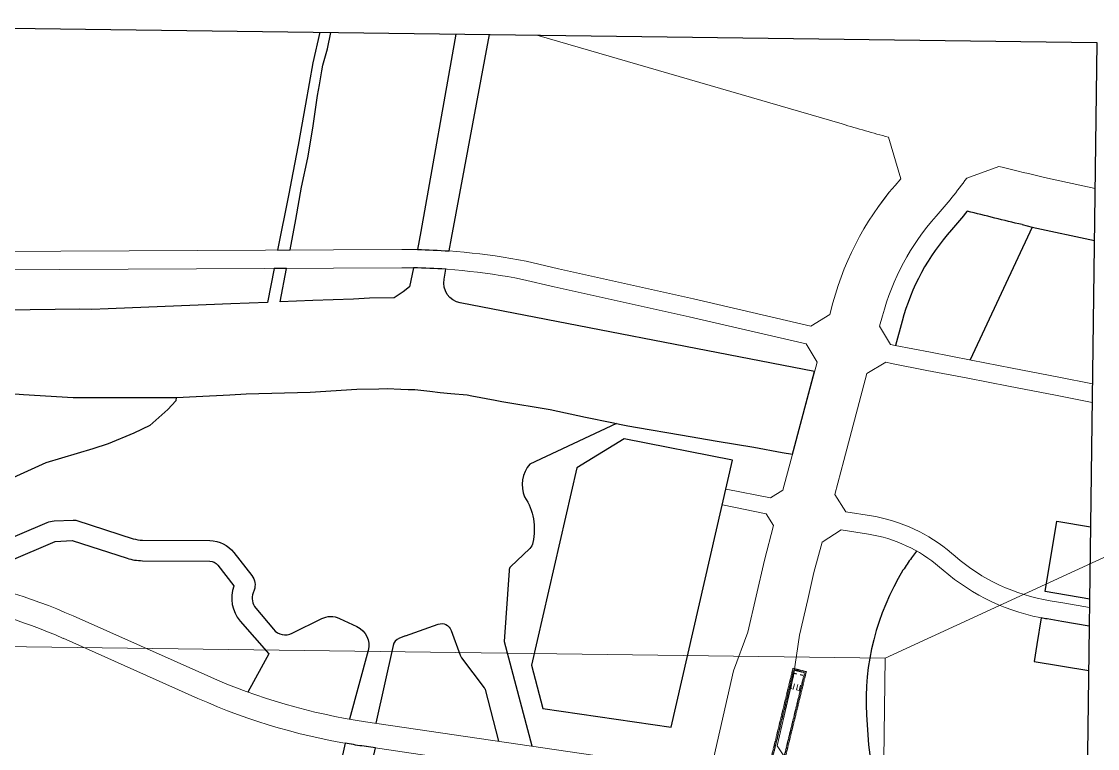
# Model space of a CAD drawing. Extents: x 274235 to 276654, y 142848 to 144425.
# Drawn here: x 274761 to 275813, y 143715 to 144425 of the extents above; entities that cross this region are included whole.
import ezdxf

# ---------------------------------------------------------------- set-up
doc = ezdxf.new("R2010")
doc.units = 0
doc.header["$LTSCALE"] = 1.5
doc.linetypes.add('DASH', pattern=[0.35, 0.25, -0.1])
doc.layers.get('0').update_dxf_attribs({"linetype": 'CONTINUOUS', "lineweight": 0})
for name, color, linetype in [('000 TK-局调', 7, 'CONTINUOUS'), ('CARA_Plan_Lt', 150, 'CONTINUOUS'), ('YD-用地界线', 2, 'CONTINUOUS'), ('ZC_新建_股道', 7, 'CONTINUOUS')]:
    doc.layers.add(name, color=color, linetype=linetype)
doc.layers.add('1-车站轮廓', color=140, linetype='DASH', lineweight=13)
doc.layers.add('RD-红线', color=7, linetype='CONTINUOUS', lineweight=13)

# ---------------------------------------------------------------- blocks, each defined once
blk = doc.blocks.new('JGTTYUYI')
at = {"layer": '1-车站轮廓', "color": 252, "ltscale": 0.008}
for points in [[(4776692, -3364906), (4776692, -3358306), (4638992, -3358306), (4638992, -3344806), (4776692, -3344806)], [(4778492, -3346306), (4640492, -3346306)], [(4640492, -3356806), (4640492, -3346306)], [(4778492, -3356806), (4640492, -3356806)]]:
    blk.add_lwpolyline(points, dxfattribs=at)
for points, const_width in [([(4777492, -3345606), (4639792, -3345606)], 400), ([(4639792, -3357506), (4639792, -3345606)], 400), ([(4777492, -3364906), (4777492, -3357506), (4639792, -3357506), (4639792, -3345606), (4777492, -3345606), (4777492, -3338206)], 200), ([(4777492, -3357506), (4639792, -3357506)], 400)]:
    blk.add_lwpolyline(points, dxfattribs=dict(at, const_width=const_width))
at = {"layer": 'CARA_Plan_Lt', "color": 252}
for p, q in [((4643546, -3347356), (4643546, -3349956)), ((4643546, -3353156), (4643546, -3355756))]:
    blk.add_line(p, q, dxfattribs=at)
at = {"layer": 'ZC_新建_股道', "color": 252, "linetype": 'Continuous', "lineweight": 0}
for points in [[(4653343, -3349954), (4658544, -3349953), (4658544, -3347354), (4653343, -3347354)], [(4653344, -3355755), (4658544, -3355754), (4658544, -3353155), (4653344, -3353155)]]:
    blk.add_lwpolyline(points, dxfattribs=at)
blk = doc.blocks.new('A$C2A366C87')
at = {"color": 3, "xscale": 0.001, "yscale": 0.001, "zscale": 0.001, "rotation": 256.2583456811273}
blk.add_blockref('JGTTYUYI', (4772.3, 4435.7), dxfattribs=at)
blk = doc.blocks.new('A$C58C25E19')
at = {"layer": '000 TK-局调'}
blk.add_lwpolyline([(-809.7, 963.9), (748.5, 963.9), (748.5, -575.1), (-809.7, -575.1)], close=True, dxfattribs=at)
blk.add_lwpolyline([(-809.7, 963.9), (748.5, 963.9), (748.5, -575.1), (-809.7, -575.1)], close=True, dxfattribs=at)
blk.add_lwpolyline([(-809.7, 963.9), (748.5, 963.9), (748.5, -575.1), (-809.7, -575.1)], close=True, dxfattribs=at)
at = {"layer": 'RD-红线'}
for p, q in [((-122.2, 311.2), (-254.7, 368.2)), ((-122.2, 311.2), (-254.7, 368.2)), ((360.4, 224), (38.7, 266.8)), ((360.4, 224), (38.7, 266.8))]:
    blk.add_line(p, q, dxfattribs=at)
for points in [[(545.9, 868.6, -0.00293), (500.4, 881), (200.8, 963.9)], [(545.9, 868.6, -0.00293), (500.4, 881), (200.8, 963.9)], [(748.5, 821.2), (698.8, 831.4, -0.002632), (657.5, 840.8)], [(748.5, 821.2), (698.8, 831.4, -0.002632), (657.5, 840.8)], [(748.5, 821.2), (698.8, 831.4, -0.002632), (657.5, 840.8)], [(748.5, 821.2), (698.8, 831.4, -0.002632), (657.5, 840.8)], [(558.6, 828.2, 0.120848), (493.7, 706.2)], [(558.6, 828.2, 0.120848), (493.7, 706.2)], [(558.6, 828.2, 0.120848), (493.7, 706.2)], [(558.6, 828.2, 0.120848), (493.7, 706.2)], [(-395.5, 744.3), (71.4, 752.7, -0.050229), (193.1, 742.7), (193.2, 742.7), (224.8, 735.8), (357.2, 708.1), (472.4, 683.1), (490.7, 694.5), (493.7, 706.2)], [(-395.5, 744.3), (71.4, 752.7, -0.050229), (193.1, 742.7), (193.2, 742.7), (224.8, 735.8), (357.2, 708.1), (472.4, 683.1), (490.7, 694.5), (493.7, 706.2)], [(457, 561.3), (478.9, 647.9), (468, 665.7), (353.4, 690.5), (221, 718.2), (189.7, 725, 0.050171), (71.7, 734.7), (-396.9, 726.3), (-408.3, 716.2), (-444.2, 446), (-435.6, 434.8), (-379.8, 427.4, -0.068528), (-245.2, 390.2), (-112.7, 333.3, 0.068528), (41.9, 290.6), (364.9, 247.6), (382.9, 260.3), (401.3, 345.1), (414.6, 383.1), (429.9, 453.6), (438.4, 487.5), (431.1, 499), (388.2, 507.1)], [(457, 561.3), (478.9, 647.9), (468, 665.7), (353.4, 690.5), (221, 718.2), (189.7, 725, 0.050171), (71.7, 734.7), (-396.9, 726.3), (-408.3, 716.2), (-444.2, 446), (-435.6, 434.8), (-379.8, 427.4, -0.068528), (-245.2, 390.2), (-112.7, 333.3, 0.068528), (41.9, 290.6), (364.9, 247.6), (382.9, 260.3), (401.3, 345.1), (414.6, 383.1), (429.9, 453.6), (438.4, 487.5), (431.1, 499), (388.2, 507.1)], [(472.9, 415.8), (478.6, 442.1), (486.1, 472.1), (504.6, 484.4), (531.5, 480.4, -0.138006), (601.2, 449.1), (604.8, 446.1, 0.136803), (707.1, 399.8)], [(472.9, 415.8), (478.6, 442.1), (486.1, 472.1), (504.6, 484.4), (531.5, 480.4, -0.138006), (601.2, 449.1), (604.8, 446.1, 0.136803), (707.1, 399.8)], [(472.9, 415.8), (478.6, 442.1), (486.1, 472.1), (504.6, 484.4), (531.5, 480.4, -0.138006), (601.2, 449.1), (604.8, 446.1, 0.136803), (707.1, 399.8)], [(472.9, 415.8), (478.6, 442.1), (486.1, 472.1), (504.6, 484.4), (531.5, 480.4, -0.138006), (601.2, 449.1), (604.8, 446.1, 0.136803), (707.1, 399.8)]]:
    blk.add_lwpolyline(points, format="xyb", dxfattribs=at)
for points in [[(558.6, 828.2), (545.9, 868.6), (545.9, 868.6)], [(558.6, 828.2), (545.9, 868.6), (545.9, 868.6)], [(558.6, 828.2), (545.9, 868.6), (545.9, 868.6)], [(558.6, 828.2), (545.9, 868.6), (545.9, 868.6)], [(558.6, 828.2), (545.9, 868.6), (545.9, 868.6)], [(558.6, 828.2), (545.9, 868.6), (545.9, 868.6)], [(555.1, 665.2), (589.6, 659), (629.6, 651.8), (669.6, 644.5), (715.6, 636.3), (748.5, 630.3)], [(555.1, 665.2), (589.6, 659), (629.6, 651.8), (669.6, 644.5), (715.6, 636.3), (748.5, 630.3)], [(555.1, 665.2), (589.6, 659), (629.6, 651.8), (669.6, 644.5), (715.6, 636.3), (748.5, 630.3)], [(555.1, 665.2), (589.6, 659), (629.6, 651.8), (669.6, 644.5), (715.6, 636.3), (748.5, 630.3)], [(546.2, 648.7), (551.6, 647.5), (586.4, 641.2), (626.4, 634), (666.4, 626.8), (712.4, 618.6), (748.5, 612)], [(546.2, 648.7), (551.6, 647.5), (586.4, 641.2), (626.4, 634), (666.4, 626.8), (712.4, 618.6), (748.5, 612)], [(546.2, 648.7), (551.6, 647.5), (586.4, 641.2), (626.4, 634), (666.4, 626.8), (712.4, 618.6), (748.5, 612)], [(546.2, 648.7), (551.6, 647.5), (586.4, 641.2), (626.4, 634), (666.4, 626.8), (712.4, 618.6), (748.5, 612)], [(457, 561.3), (447.2, 522.4), (435, 514.5), (391.5, 522.7)], [(457, 561.3), (447.2, 522.4), (435, 514.5), (391.5, 522.7)], [(465.3, 380.9), (472.9, 415.8)], [(465.3, 380.9), (472.9, 415.8)], [(465.3, 380.9), (472.9, 415.8)], [(465.3, 380.9), (472.9, 415.8)], [(707.1, 399.8), (721.7, 397.6), (748.5, 393.4)], [(707.1, 399.8), (721.7, 397.6), (748.5, 393.4)], [(707.1, 399.8), (721.7, 397.6), (748.5, 393.4)], [(707.1, 399.8), (721.7, 397.6), (748.5, 393.4)], [(459.8, 341.1), (465.3, 380.9)], [(459.8, 341.1), (465.3, 380.9)], [(459.8, 341.1), (465.3, 380.9)], [(459.8, 341.1), (465.3, 380.9)], [(444.8, 272.3), (459.8, 341.1)], [(444.8, 272.3), (459.8, 341.1)], [(444.8, 272.3), (459.8, 341.1)], [(444.8, 272.3), (459.8, 341.1)], [(468.7, 237.5), (444.8, 272.3)], [(468.7, 237.5), (444.8, 272.3)], [(468.7, 237.5), (444.8, 272.3)], [(468.7, 237.5), (444.8, 272.3)]]:
    blk.add_lwpolyline(points, dxfattribs=at)
at = {"layer": 'RD-红线', "linetype": 'ByBlock'}
for points in [[(654.2, 841.6), (622.9, 829.7)], [(654.2, 841.6), (622.9, 829.7)], [(654.2, 841.6), (622.9, 829.7)], [(654.2, 841.6), (622.9, 829.7)], [(657.5, 840.8), (654.2, 841.6)], [(657.5, 840.8), (654.2, 841.6)], [(657.5, 840.8), (654.2, 841.6)], [(657.5, 840.8), (654.2, 841.6)], [(542.2, 693.9), (539.6, 683.9)], [(542.2, 693.9), (539.6, 683.9)], [(542.2, 693.9), (539.6, 683.9)], [(542.2, 693.9), (539.6, 683.9)], [(539.6, 683.9), (550.6, 666.2)], [(539.6, 683.9), (550.6, 666.2)], [(539.6, 683.9), (550.6, 666.2)], [(539.6, 683.9), (550.6, 666.2)], [(550.6, 666.2), (555.1, 665.2)], [(550.6, 666.2), (555.1, 665.2)], [(550.6, 666.2), (555.1, 665.2)], [(550.6, 666.2), (555.1, 665.2)], [(546.2, 648.7), (527.8, 637.3), (506.3, 552)], [(546.2, 648.7), (527.8, 637.3), (506.3, 552)], [(546.2, 648.7), (527.8, 637.3), (506.3, 552)], [(546.2, 648.7), (527.8, 637.3), (506.3, 552)]]:
    blk.add_lwpolyline(points, dxfattribs=at)
for points in [[(622.9, 829.7, -0.025107), (593.5, 792.1)], [(622.9, 829.7, -0.025107), (593.5, 792.1)], [(622.9, 829.7, -0.025107), (593.5, 792.1)], [(622.9, 829.7, -0.025107), (593.5, 792.1)], [(593.5, 792.1, 0.116989), (542.2, 693.9)], [(593.5, 792.1, 0.116989), (542.2, 693.9)], [(593.5, 792.1, 0.116989), (542.2, 693.9)], [(593.5, 792.1, 0.116989), (542.2, 693.9)], [(506.3, 552), (497.9, 518.7), (509.1, 501.9), (534.2, 498.2, -0.138006), (612.8, 462.9), (616.3, 459.9, 0.136803), (709.8, 417.6), (724.4, 415.4), (748.5, 411.6)], [(506.3, 552), (497.9, 518.7), (509.1, 501.9), (534.2, 498.2, -0.138006), (612.8, 462.9), (616.3, 459.9, 0.136803), (709.8, 417.6), (724.4, 415.4), (748.5, 411.6)], [(506.3, 552), (497.9, 518.7), (509.1, 501.9), (534.2, 498.2, -0.138006), (612.8, 462.9), (616.3, 459.9, 0.136803), (709.8, 417.6), (724.4, 415.4), (748.5, 411.6)], [(506.3, 552), (497.9, 518.7), (509.1, 501.9), (534.2, 498.2, -0.138006), (612.8, 462.9), (616.3, 459.9, 0.136803), (709.8, 417.6), (724.4, 415.4), (748.5, 411.6)]]:
    blk.add_lwpolyline(points, format="xyb", dxfattribs=at)
at = {"layer": 'RD-红线'}
for centre, radius, start, end in [((774.8, 634.9), 290, 138.2026, 165.7653), ((774.8, 634.9), 290, 138.2026, 165.7653), ((-447.4, -80.2), 488, 66.7374, 82.4184), ((-447.4, -80.2), 488, 66.7374, 82.4184), ((119.5, 873.5), 612, 246.7374, 262.4184), ((119.5, 873.5), 612, 246.7374, 262.4184)]:
    blk.add_arc(centre, radius, start, end, dxfattribs=at)
at = {"layer": 'YD-用地界线'}
for points in [[(-11.7, 963.9), (-18.1, 934), (-24.7, 893.6), (-31.3, 853.2), (-36.2, 826.3), (-39.9, 805.7), (-50, 750.5), (-37.9, 750.8), (-32.7, 780.6), (-27.5, 812.3), (-21.7, 841.1), (-17.2, 870.1), (-12.9, 902.2), (-11.2, 912.5), (-9, 926.4), (-8.1, 931.7), (-3.8, 947.8), (-0.7, 963.9)], [(687.6, 782.7), (628.5, 652)], [(677.7, 784.9), (687.6, 782.7), (748.5, 770.2)], [(748.5, 419.7), (704.9, 426.5), (715.5, 495.5), (748.5, 490.4)], [(-53.5, 355.7), (-73.6, 318.1)], [(-53.5, 355.7), (-73.6, 318.1)], [(-53.5, 355.7), (-73.6, 318.1)]]:
    blk.add_lwpolyline(points, dxfattribs=at)
for points in [[(121.5, 963.9), (89.9, 770.4), (86.6, 752.8, -0.012821), (117.8, 751.8), (120, 764.5), (154.3, 963.9)], [(677.7, 784.9, -0.003395), (623.8, 797.4, -0.012049), (608.6, 779, 0.116989), (561.6, 689), (555.5, 665.1)], [(-305.1, 606.5), (-296.7, 606.1), (-247.9, 603.8), (-197.5, 604.4), (-160.9, 604.9), (-158.7, 604.9), (-147.1, 605), (-127.7, 606.3), (-94.8, 608.4), (-78.9, 609.5), (-16.4, 612), (29.2, 615.4), (50.8, 616.3), (59, 616.5), (72.3, 616.2), (79.5, 616), (80.8, 615.9), (86.1, 615.9), (100.7, 614.5), (110.8, 613.5), (121.3, 612.6), (137.3, 611.3), (141.9, 610.4), (164.7, 606.4), (171.1, 605.4), (218.6, 598), (253.3, 591.2), (279, 586.1), (288, 584.4), (294.7, 583.3), (304, 581.8), (346.4, 575), (382.2, 569.4), (418.1, 563.8), (445.8, 559), (456.1, 557.6), (457, 561.3), (476.6, 638.7), (129.3, 701.2, -0.411444), (129.3, 701.2, -0.411444), (113.1, 724.2), (114.8, 733.9, 0.013425), (83.1, 734.8), (79.3, 716.3), (73.3, 711.3), (64.4, 705.3), (40.6, 704.5), (24.9, 703.6), (-15.1, 701.5), (-46.8, 699.8), (-41, 732.7), (-53.3, 732.5), (-59.4, 699.1), (-95.1, 697.2), (-135.1, 695.1), (-175.1, 692.9), (-215.1, 690.8), (-230.9, 689.9), (-242.7, 690.2), (-412.3, 685.8)], [(-147.2, 605), (-147.7, 601.7), (-155.3, 593.2), (-172.8, 577.5), (-188.3, 569.5), (-213.3, 558.8), (-228, 553.9), (-274, 539.6), (-309.4, 522.6, -0.060477), (-346.7, 513.4), (-382.5, 510.3), (-435.5, 511.5)], [(283.5, 585.2), (199.5, 544.6, 0.290082), (194.7, 512.3, -0.209074), (203.2, 468, -0.175128), (200.3, 461.9), (181.9, 443.9, 0.205661), (180.4, 440.3), (176.4, 370.8), (204.8, 269)], [(283.5, 585.2), (199.5, 544.6, 0.290082), (194.7, 512.3, -0.209074), (203.2, 468, -0.175128), (200.3, 461.9), (181.9, 443.9, 0.205661), (180.4, 440.3), (176.4, 370.8), (204.8, 269)], [(-188.3, 569.5), (-213.3, 558.8), (-228, 553.9), (-274, 539.6), (-309.4, 522.6, -0.060477), (-346.7, 513.4), (-382.5, 510.3), (-435.5, 511.5)], [(-440.9, 470.8), (-384.1, 465.7), (-359.7, 457.1, 0.191048), (-322.9, 458.6), (-272, 481.1, -0.089891), (-265.1, 482.8), (-246.5, 483.9, -0.089229), (-243, 483.5), (-187.4, 466.5, 0.076133), (-178.5, 465.1), (-112.6, 465.6, -0.230019), (-88.9, 454.3), (-71.1, 431.9, -0.256506), (-68.6, 417.7), (-69.6, 415, 0.265673), (-66.8, 400.3), (-49.2, 379.7, 0.347144), (-30.9, 376.1), (-2.2, 390.8, -0.227954), (15.1, 391.2), (32.4, 383.5, -0.364078), (43.6, 360.3), (26.4, 292.9)], [(-353.4, 423.1), (-263.9, 462.8), (-247.1, 463.8), (-193.3, 447.3, 0.076133), (-178.3, 445.1), (-112.4, 445.6, -0.230019), (-104.5, 441.8), (-88.4, 421.6), (-88.5, 421.5, 0.265673), (-82, 387.3), (-53.5, 355.7)], [(-353.4, 423.1), (-263.9, 462.8), (-247.1, 463.8), (-193.3, 447.3, 0.076133), (-178.3, 445.1), (-112.4, 445.6, -0.230019), (-104.5, 441.8), (-88.4, 421.6), (-88.5, 421.5, 0.265673), (-82, 387.3), (-53.5, 355.7)], [(-353.4, 423.1), (-263.9, 462.8), (-247.1, 463.8), (-193.3, 447.3, 0.076133), (-178.3, 445.1), (-112.4, 445.6, -0.230019), (-104.5, 441.8), (-88.4, 421.6), (-88.5, 421.5, 0.265673), (-82, 387.3), (-53.5, 355.7)], [(578.7, 464.5), (573.7, 457.8, 0.00093), (565.6, 445.5, 0.152445), (531.7, 303.9, 0.015226), (535.4, 264.7, 0.003176), (538.5, 240.6), (560.9, 233.1), (748.5, 203.8)], [(748.5, 393.4), (721.7, 397.6), (707.1, 399.8, -0.007195), (701.2, 400.8), (697.5, 374.7), (695, 358.1), (748.5, 349.9)], [(80.1, 374.9), (111.7, 386.8, -0.414214), (124.6, 380.9), (133.6, 357, 0.07486), (135, 354.4), (157.6, 325.3, -0.097132), (158.5, 323.5), (172.4, 273.3)], [(80.1, 374.9), (111.7, 386.8, -0.414214), (124.6, 380.9), (133.6, 357, 0.07486), (135, 354.4), (157.6, 325.3, -0.097132), (158.5, 323.5), (172.4, 273.3)], [(80.1, 374.9), (111.7, 386.8, -0.414214), (124.6, 380.9), (133.6, 357, 0.07486), (135, 354.4), (157.6, 325.3, -0.097132), (158.5, 323.5), (172.4, 273.3)], [(80.1, 374.9), (74.2, 372.7, 0.256544), (67.9, 365.3), (52, 289.3)], [(80.1, 374.9), (74.2, 372.7, 0.256544), (67.9, 365.3), (52, 289.3)], [(80.1, 374.9), (74.2, 372.7, 0.256544), (67.9, 365.3), (52, 289.3)]]:
    blk.add_lwpolyline(points, format="xyb", dxfattribs=at)
blk.add_lwpolyline([(397.6, 550.9), (291.4, 570.4), (245.4, 541.4), (203.5, 348.1), (215.2, 305.9), (340.9, 289.2), (397.6, 550.9)], close=True, dxfattribs=at)
blk.add_lwpolyline([(397.6, 550.9), (291.4, 570.4), (245.4, 541.4), (203.5, 348.1), (215.2, 305.9), (340.9, 289.2), (397.6, 550.9)], close=True, dxfattribs=at)
blk.add_lwpolyline([(397.6, 550.9), (291.4, 570.4), (245.4, 541.4), (203.5, 348.1), (215.2, 305.9), (340.9, 289.2), (397.6, 550.9)], close=True, dxfattribs=at)
blk.add_lwpolyline([(52, 265.1), (38.7, 266.8, -0.006805), (22.3, 269.3), (2.9, 176.9), (-23.3, 38), (-15.7, 36.7), (6.3, 33.2), (32.3, 171), (52, 265.1)], format="xyb", close=True, dxfattribs=at)

msp = doc.modelspace()

# ---------------------------------------------------------------- linework, layer by layer
msp.add_line((275605.722, 143802.957), (275892.362, 143934.942))
msp.add_lwpolyline([(274345.832, 143819.555), (275605.722, 143802.957), (275593.986, 142912.034), (274334.095, 142928.632)], close=True)

# ---------------------------------------------------------------- block references
for name, p, rotation in [('A$C58C25E19', (275051.771, 143450.675), 359.2452370376578), ('A$C2A366C87', (275107.42, 143065.627), 2.442772294481065e-05)]:
    msp.add_blockref(name, p, dxfattribs=dict(rotation=rotation))

doc.saveas('drawing.dxf')
